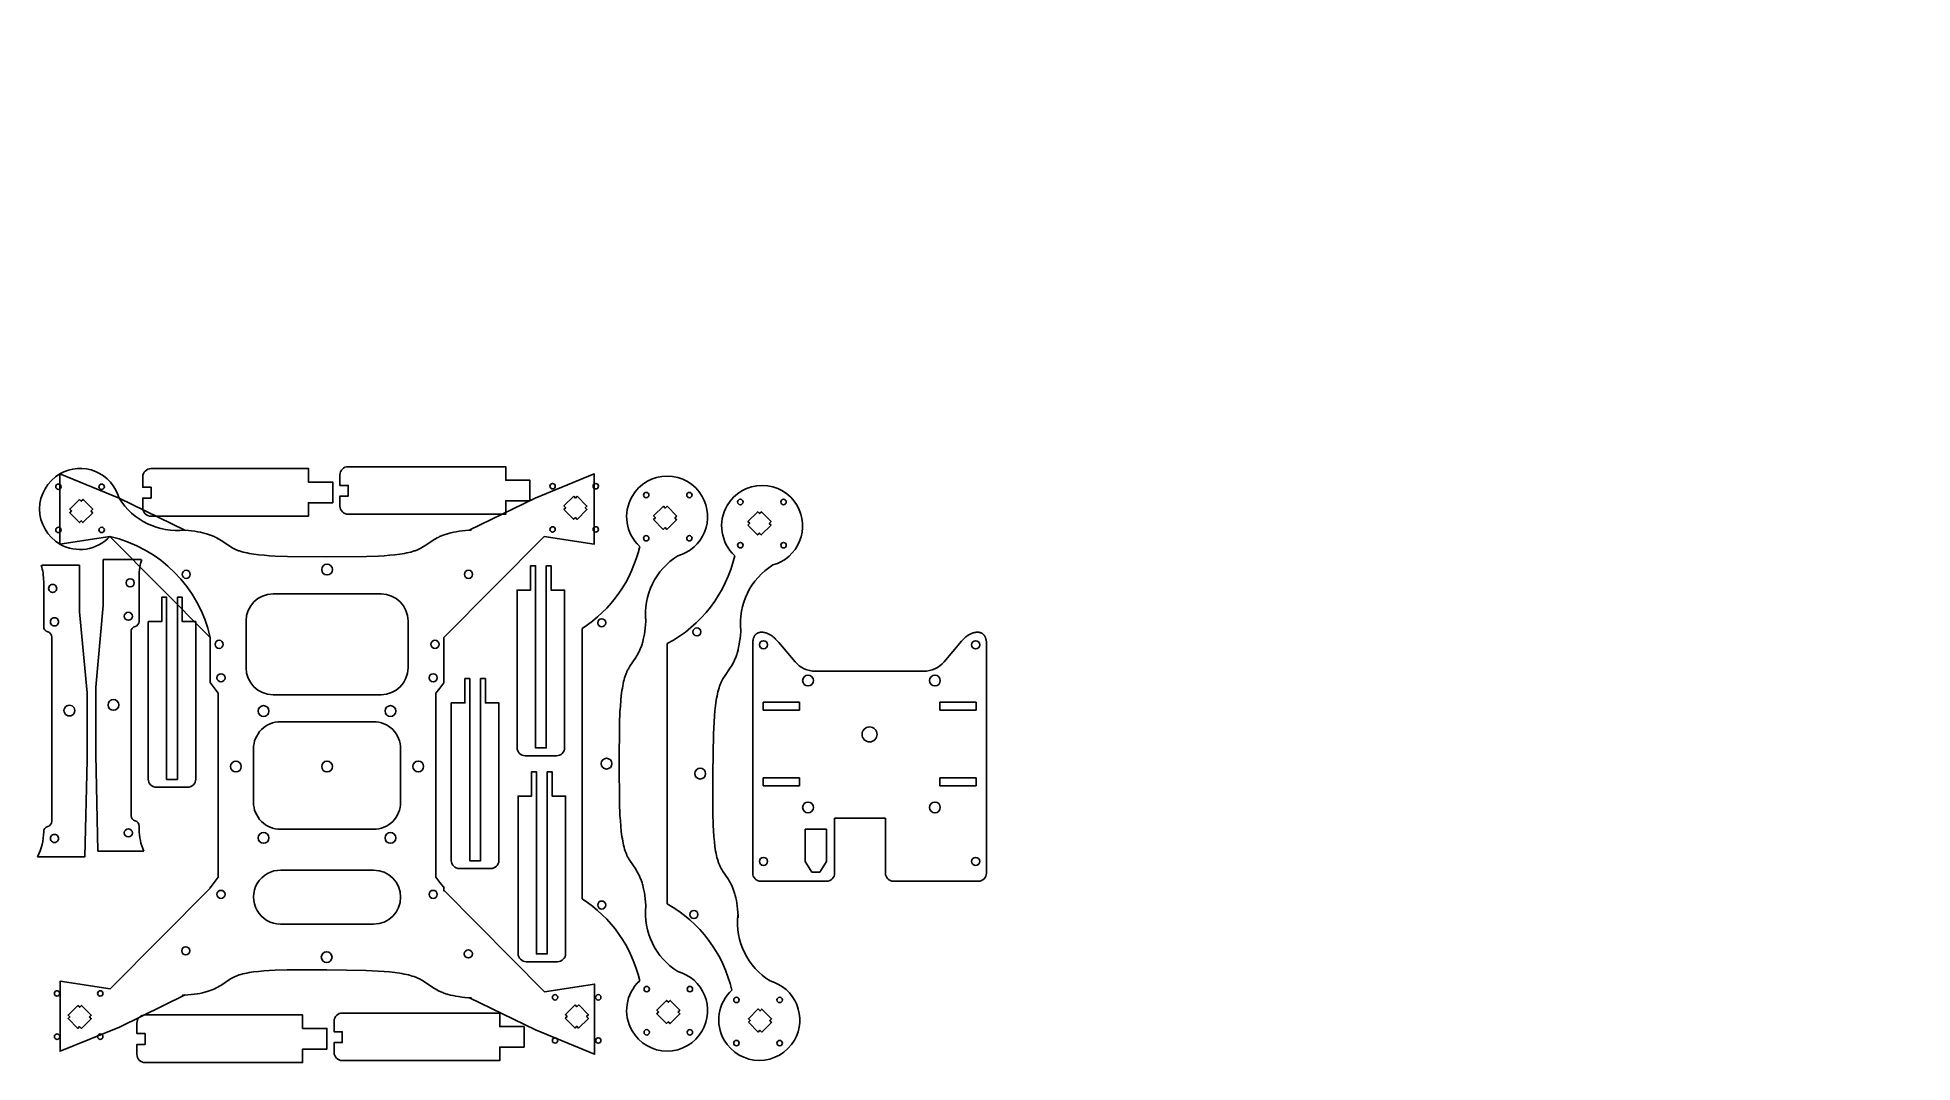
# Model space of a CAD drawing. Header units: millimetres. Extents: x 3 to 698, y 58 to 437.
import ezdxf

# ---------------------------------------------------------------- set-up
doc = ezdxf.new("R2010")
doc.units = ezdxf.units.MM
doc.layers.add('CORTES_INTERIORES', color=1, linetype='Continuous')
doc.layers.add('FRAME', color=7, linetype='Continuous')

msp = doc.modelspace()

# ---------------------------------------------------------------- linework, layer by layer
at = {"layer": 'CORTES_INTERIORES'}
for p, q in [((90.66, 231.11), (130.66, 231.11)), ((80.66, 221.11), (80.66, 203.79)), ((140.66, 203.79), (140.66, 221.11)), ((110.66, 193.79), (90.66, 193.79)), ((110.66, 193.79), (130.66, 193.79)), ((272.16, 191.08), (285.59, 191.08)), ((272.16, 188.08), (272.16, 191.08)), ((272.16, 188.08), (285.59, 188.08)), ((285.59, 191.08), (285.59, 188.08)), ((337.59, 191.08), (351.01, 191.08)), ((337.59, 191.08), (337.59, 188.08)), ((337.59, 188.08), (351.01, 188.08)), ((351.01, 188.08), (351.01, 191.08)), ((272.16, 160.06), (272.16, 163.06)), ((272.16, 163.06), (285.59, 163.06)), ((272.16, 160.06), (285.59, 160.06)), ((285.59, 163.06), (285.59, 160.06)), ((337.59, 160.07), (337.59, 163.07)), ((351.01, 163.07), (337.59, 163.07)), ((337.59, 163.07), (337.59, 160.07)), ((337.59, 160.07), (351.01, 160.07)), ((351.01, 160.07), (351.01, 163.07)), ((295.67, 144.03), (287.67, 144.03)), ((287.67, 144.03), (287.67, 132.03)), ((295.67, 144.03), (295.67, 132.03)), ((287.67, 132.03), (290.17, 128.03)), ((293.17, 128.03), (295.67, 132.03)), ((93.58, 128.82), (127.91, 128.82)), ((290.17, 128.03), (293.17, 128.03)), ((93.41, 108.82), (127.91, 108.82))]:
    msp.add_line(p, q, dxfattribs=at)
for points in [[(18.97, 266.14), (19.64, 265.46), (20.31, 266.13), (23.9, 262.5), (23.22, 261.83), (23.89, 261.16), (20.26, 257.57), (19.59, 258.25), (18.92, 257.58), (15.33, 261.21), (16.01, 261.88), (15.34, 262.55)], [(202, 267.33), (202.66, 266.65), (203.34, 267.32), (206.92, 263.69), (206.25, 263.02), (206.92, 262.35), (203.29, 258.76), (202.62, 259.44), (201.94, 258.77), (198.36, 262.4), (199.04, 263.07), (198.37, 263.74)], [(240.14, 259.97), (239.47, 259.3), (240.13, 258.62), (236.51, 255.04), (235.84, 255.71), (235.16, 255.05), (231.58, 258.67), (232.25, 259.34), (231.59, 260.02), (235.21, 263.6), (235.88, 262.93), (236.56, 263.59)], [(266.54, 256.62), (267.22, 257.29), (266.55, 257.96), (270.18, 261.55), (270.84, 260.87), (271.52, 261.54), (275.1, 257.91), (274.43, 257.24), (275.1, 256.57), (271.47, 252.98), (270.8, 253.66), (270.12, 252.99)], [(18.38, 78.73), (19.05, 78.06), (19.73, 78.73), (23.31, 75.1), (22.63, 74.43), (23.3, 73.75), (19.67, 70.17), (19.01, 70.85), (18.33, 70.18), (14.75, 73.81), (15.42, 74.47), (14.75, 75.15)], [(202.54, 78.9), (203.21, 78.22), (203.88, 78.89), (207.47, 75.26), (206.79, 74.59), (207.46, 73.92), (203.83, 70.33), (203.16, 71.01), (202.49, 70.34), (198.9, 73.97), (199.58, 74.64), (198.91, 75.31)], [(241.33, 76.94), (240.66, 76.27), (241.32, 75.59), (237.7, 72.01), (237.03, 72.69), (236.35, 72.02), (232.77, 75.65), (233.44, 76.31), (232.78, 76.99), (236.4, 80.57), (237.07, 79.9), (237.75, 80.57)], [(266.7, 72.46), (267.38, 73.13), (266.71, 73.8), (270.34, 77.39), (271.01, 76.71), (271.68, 77.38), (275.27, 73.75), (274.59, 73.08), (275.26, 72.41), (271.63, 68.82), (270.96, 69.5), (270.29, 68.83)]]:
    msp.add_lwpolyline(points, close=True, dxfattribs=at)
for points in [[(10.52, 233.18, 0.57735), (8.27, 234.48, 0.57735), (8.27, 231.88, 0.57735)], [(11.2, 220.8, 0.57735), (8.95, 222.1, 0.57735), (8.95, 219.5, 0.57735)], [(17.22, 187.92, 0.57735), (14.22, 189.66, 0.57735), (14.22, 186.19, 0.57735)], [(93.41, 183.79, 0.414214), (83.41, 173.79), (83.41, 173.8), (83.41, 153.8), (83.41, 153.97, 0.414214), (93.41, 143.97), (127.91, 143.97, 0.414214), (137.91, 153.97), (137.88, 153.87), (137.88, 173.87), (137.91, 173.79, 0.414214), (127.91, 183.79)], [(11.2, 140.57, 0.57735), (8.95, 141.86, 0.57735), (8.95, 139.27, 0.57735)]]:
    msp.add_lwpolyline(points, format="xyb", close=True, dxfattribs=at)
for centre, radius in [((11.18, 270.84), 1), ((27.18, 270.84), 1), ((194.19, 271.04), 1), ((210.19, 271.04), 1), ((228.85, 267.76), 1), ((244.85, 267.76), 1), ((263.72, 265.19), 1), ((279.72, 265.19), 1), ((11.18, 254.84), 1), ((27.18, 254.84), 1), ((194.19, 255.04), 1), ((210.19, 255.04), 1), ((228.85, 251.76), 1), ((244.85, 251.76), 1), ((263.72, 249.19), 1), ((279.72, 249.19), 1), ((37.73, 235.25), 1.5), ((58.49, 238.39), 1.5), ((110.66, 240.16), 2), ((163.05, 238.39), 1.5), ((37.07, 222.87), 1.5), ((212.39, 220.45), 1.5), ((247.63, 217.07), 1.5), ((70.68, 212.45), 1.5), ((150.63, 212.45), 1.5), ((272.29, 212.3), 1.5), ((350.89, 212.27), 1.5), ((71.36, 200.07), 1.5), ((149.96, 200.07), 1.5), ((288.79, 199.05), 2), ((335.79, 199.05), 2), ((31.54, 190.02), 2), ((87.13, 187.76), 2), ((134.13, 187.76), 2), ((311.59, 179.11), 2.79), ((76.88, 167.19), 2), ((110.66, 167.19), 2), ((144.43, 167.22), 2), ((214.17, 168.27), 2), ((248.85, 164.57), 2), ((288.79, 152.05), 2), ((335.79, 152.05), 2), ((37.07, 142.63), 1.5), ((87.13, 140.76), 2), ((134.13, 140.76), 2), ((272.29, 132.06), 1.5), ((350.89, 132.06), 1.5), ((71.36, 119.84), 1.5), ((149.96, 119.84), 1.5), ((212.39, 115.89), 1.5), ((246.51, 112.4), 1.5), ((58.32, 98.93), 1.5), ((110.5, 96.59), 2), ((162.99, 97.81), 1.5), ((10.66, 83.15), 1), ((26.66, 83.15), 1), ((229.04, 84.75), 1), ((245.04, 84.75), 1), ((195.11, 81.72), 1), ((195.11, 81.72), 0), ((211.11, 81.72), 1), ((211.65, 81.1), 0), ((262.29, 80.74), 1), ((278.29, 80.74), 1), ((229.04, 68.75), 1), ((245.04, 68.75), 1), ((10.66, 67.15), 1), ((26.66, 67.15), 1), ((195.11, 65.72), 1), ((211.11, 65.72), 1), ((212.19, 65.13), 0), ((262.29, 64.74), 1), ((278.29, 64.74), 1)]:
    msp.add_circle(centre, radius, dxfattribs=at)
for centre, start, end in [((90.66, 221.11), 90, 180), ((130.66, 221.11), 0, 90), ((90.66, 203.79), 180, 270), ((130.66, 203.79), 270, 360), ((93.41, 118.82), 89.01347, 270), ((127.91, 118.82), 270, 450)]:
    msp.add_arc(centre, 10, start, end, dxfattribs=at)
at = {"layer": 'FRAME'}
for p, q in [((228.18, 216.22), (228, 215.22)), ((228.35, 217.29), (228.18, 216.22)), ((228.49, 218.43), (228.35, 217.29)), ((228.61, 219.65), (228.49, 218.43)), ((228.71, 220.94), (228.61, 219.65)), ((228.71, 220.94), (228.76, 221.94)), ((228.76, 221.94), (228.71, 220.94)), ((263.76, 215.81), (263.63, 214.6)), ((263.86, 217.11), (263.76, 215.81)), ((263.92, 218.11), (263.86, 217.11)), ((263.9, 217.53), (263.92, 218.11)), ((225.6, 208.6), (225.28, 208.06)), ((225.91, 209.17), (225.6, 208.6)), ((226.21, 209.76), (225.91, 209.17)), ((226.36, 210.08), (226.21, 209.76)), ((226.51, 210.41), (226.36, 210.08)), ((226.65, 210.74), (226.51, 210.41)), ((226.79, 211.09), (226.65, 210.74)), ((226.93, 211.44), (226.79, 211.09)), ((227.07, 211.81), (226.93, 211.44)), ((227.2, 212.19), (227.07, 211.81)), ((227.32, 212.58), (227.2, 212.19)), ((227.45, 212.98), (227.32, 212.58)), ((227.57, 213.41), (227.45, 212.98)), ((227.79, 214.28), (227.57, 213.41)), ((228, 215.22), (227.79, 214.28)), ((262.27, 208.37), (262.14, 207.99)), ((262.4, 208.76), (262.27, 208.37)), ((262.53, 209.16), (262.4, 208.76)), ((262.65, 209.58), (262.53, 209.16)), ((262.89, 210.46), (262.65, 209.58)), ((263.1, 211.39), (262.89, 210.46)), ((263.3, 212.39), (263.1, 211.39)), ((263.47, 213.46), (263.3, 212.39)), ((263.63, 214.6), (263.47, 213.46)), ((268.29, 212.63), (268.29, 127.72)), ((354.89, 127.72), (354.89, 212.52)), ((221.38, 201.61), (221.27, 201.32)), ((221.5, 201.89), (221.38, 201.61)), ((221.62, 202.16), (221.5, 201.89)), ((221.74, 202.42), (221.62, 202.16)), ((221.86, 202.68), (221.74, 202.42)), ((221.99, 202.93), (221.86, 202.68)), ((222.25, 203.42), (221.99, 202.93)), ((222.52, 203.88), (222.25, 203.42)), ((222.8, 204.33), (222.52, 203.88)), ((224.96, 207.54), (222.8, 204.33)), ((225.28, 208.06), (224.96, 207.54)), ((259.99, 203.74), (257.8, 200.55)), ((260.32, 204.26), (259.99, 203.74)), ((260.64, 204.79), (260.32, 204.26)), ((260.96, 205.36), (260.64, 204.79)), ((261.27, 205.95), (260.96, 205.36)), ((261.42, 206.27), (261.27, 205.95)), ((261.57, 206.59), (261.42, 206.27)), ((261.72, 206.93), (261.57, 206.59)), ((261.86, 207.27), (261.72, 206.93)), ((262, 207.62), (261.86, 207.27)), ((262.14, 207.99), (262, 207.62)), ((291.59, 202.52), (331.59, 202.52)), ((219.88, 195.38), (219.64, 193.56)), ((220.02, 196.25), (219.88, 195.38)), ((220.16, 197.08), (220.02, 196.25)), ((220.32, 197.88), (220.16, 197.08)), ((220.49, 198.64), (220.32, 197.88)), ((220.67, 199.37), (220.49, 198.64)), ((220.86, 200.06), (220.67, 199.37)), ((221.06, 200.72), (220.86, 200.06)), ((221.16, 201.02), (221.06, 200.72)), ((221.27, 201.32), (221.16, 201.02)), ((255.44, 194.89), (255.27, 194.12)), ((255.63, 195.61), (255.44, 194.89)), ((255.82, 196.3), (255.63, 195.61)), ((256.03, 196.95), (255.82, 196.3)), ((256.14, 197.26), (256.03, 196.95)), ((256.25, 197.55), (256.14, 197.26)), ((256.37, 197.84), (256.25, 197.55)), ((256.48, 198.12), (256.37, 197.84)), ((256.6, 198.39), (256.48, 198.12)), ((256.73, 198.65), (256.6, 198.39)), ((256.85, 198.91), (256.73, 198.65)), ((256.98, 199.16), (256.85, 198.91)), ((257.25, 199.64), (256.98, 199.16)), ((257.52, 200.11), (257.25, 199.64)), ((257.8, 200.55), (257.52, 200.11)), ((219.28, 189.58), (219.15, 187.45)), ((219.44, 191.62), (219.28, 189.58)), ((219.64, 193.56), (219.44, 191.62)), ((254.33, 187.87), (254.15, 185.83)), ((254.55, 189.8), (254.33, 187.87)), ((254.81, 191.63), (254.55, 189.8)), ((254.95, 192.49), (254.81, 191.63)), ((255.1, 193.32), (254.95, 192.49)), ((255.27, 194.12), (255.1, 193.32)), ((218.97, 182.96), (218.84, 168.34)), ((219.15, 187.45), (218.97, 182.96)), ((254, 183.71), (253.78, 179.22)), ((254.15, 185.83), (254, 183.71)), ((253.78, 179.22), (253.52, 164.6)), ((218.84, 168.34), (218.97, 153.71)), ((253.52, 164.6), (253.52, 149.97)), ((218.97, 153.71), (219.15, 149.22)), ((219.15, 149.22), (219.28, 147.1)), ((219.28, 147.1), (219.44, 145.06)), ((253.52, 149.97), (253.66, 145.48)), ((298.65, 127.72), (298.65, 148.06)), ((298.65, 148.06), (317.45, 148.06)), ((317.45, 148.06), (317.45, 127.72)), ((219.44, 145.06), (219.64, 143.12)), ((219.64, 143.12), (219.88, 141.29)), ((219.88, 141.29), (220.02, 140.43)), ((220.02, 140.43), (220.16, 139.6)), ((220.16, 139.6), (220.32, 138.8)), ((253.66, 145.48), (253.77, 143.35)), ((253.77, 143.35), (253.92, 141.31)), ((253.92, 141.31), (254.1, 139.37)), ((254.1, 139.37), (254.32, 137.54)), ((220.32, 138.8), (220.49, 138.03)), ((220.49, 138.03), (220.67, 137.3)), ((220.67, 137.3), (220.86, 136.61)), ((220.86, 136.61), (221.06, 135.96)), ((221.06, 135.96), (221.16, 135.65)), ((221.16, 135.65), (221.27, 135.36)), ((221.27, 135.36), (221.38, 135.07)), ((221.38, 135.07), (221.5, 134.79)), ((221.5, 134.79), (221.62, 134.52)), ((221.62, 134.52), (221.74, 134.25)), ((221.74, 134.25), (221.86, 133.99)), ((221.86, 133.99), (221.99, 133.75)), ((221.99, 133.75), (222.25, 133.26)), ((222.25, 133.26), (222.52, 132.79)), ((222.52, 132.79), (222.8, 132.34)), ((222.8, 132.34), (224.96, 129.14)), ((254.32, 137.54), (254.45, 136.68)), ((254.45, 136.68), (254.58, 135.84)), ((254.58, 135.84), (254.73, 135.04)), ((254.73, 135.04), (254.89, 134.27)), ((254.89, 134.27), (255.07, 133.55)), ((255.07, 133.55), (255.25, 132.85)), ((255.25, 132.85), (255.45, 132.2)), ((255.45, 132.2), (255.55, 131.89)), ((224.96, 129.14), (225.28, 128.62)), ((225.28, 128.62), (225.6, 128.08)), ((225.6, 128.08), (225.91, 127.51)), ((225.91, 127.51), (226.21, 126.91)), ((226.21, 126.91), (226.36, 126.59)), ((226.36, 126.59), (226.51, 126.27)), ((226.51, 126.27), (226.65, 125.93)), ((226.65, 125.93), (226.79, 125.59)), ((226.79, 125.59), (226.93, 125.23)), ((226.93, 125.23), (227.07, 124.87)), ((255.55, 131.89), (255.66, 131.59)), ((255.66, 131.59), (255.77, 131.3)), ((255.77, 131.3), (255.88, 131.02)), ((255.88, 131.02), (255.99, 130.75)), ((255.99, 130.75), (256.11, 130.48)), ((256.11, 130.48), (256.23, 130.23)), ((256.23, 130.23), (256.36, 129.98)), ((256.36, 129.98), (256.62, 129.49)), ((256.62, 129.49), (256.88, 129.02)), ((256.88, 129.02), (257.16, 128.57)), ((257.16, 128.57), (259.29, 125.34)), ((259.29, 125.34), (259.61, 124.82)), ((227.07, 124.87), (227.2, 124.49)), ((227.2, 124.49), (227.32, 124.1)), ((227.32, 124.1), (227.45, 123.69)), ((227.45, 123.69), (227.57, 123.27)), ((227.57, 123.27), (227.79, 122.39)), ((227.79, 122.39), (228, 121.46)), ((228, 121.46), (228.18, 120.46)), ((228.18, 120.46), (228.35, 119.39)), ((228.35, 119.39), (228.49, 118.25)), ((228.49, 118.25), (228.61, 117.03)), ((259.61, 124.82), (259.92, 124.28)), ((259.92, 124.28), (260.22, 123.7)), ((260.22, 123.7), (260.52, 123.1)), ((260.52, 123.1), (260.67, 122.78)), ((260.67, 122.78), (260.81, 122.46)), ((260.81, 122.46), (260.95, 122.12)), ((260.95, 122.12), (261.09, 121.78)), ((261.09, 121.78), (261.22, 121.42)), ((261.22, 121.42), (261.36, 121.05)), ((261.36, 121.05), (261.48, 120.67)), ((261.48, 120.67), (261.61, 120.28)), ((261.61, 120.28), (261.73, 119.87)), ((261.73, 119.87), (261.84, 119.45)), ((261.84, 119.45), (262.06, 118.57)), ((262.06, 118.57), (262.26, 117.63)), ((271.29, 124.72), (295.65, 124.72)), ((351.89, 124.72), (320.45, 124.72)), ((228.61, 117.03), (228.71, 115.73)), ((228.71, 115.73), (228.75, 115.01)), ((228.75, 115.01), (228.71, 115.61)), ((262.26, 117.63), (262.43, 116.63)), ((262.43, 116.63), (262.59, 115.56)), ((262.59, 115.56), (262.72, 114.42)), ((262.72, 114.42), (262.83, 113.2)), ((262.83, 113.2), (262.92, 111.9)), ((262.95, 111.18), (262.84, 112.15)), ((262.92, 111.9), (262.95, 111.18))]:
    msp.add_line(p, q, dxfattribs=at)
for points in [[(360.48, 437.24)], [(590.86, 349.04)], [(352.93, 328.64)], [(352.93, 327.31)], [(352.93, 327.29)], [(260.8, 314.96)], [(357.29, 314.96)], [(600.61, 226.76)], [(697.85, 226.76)], [(416.86, 215.5)], [(516.91, 215.5)], [(418.52, 93.21)], [(514.87, 93.21)]]:
    msp.add_lwpolyline(points, close=True, dxfattribs=at)
for points in [[(352.87, 327.31, 0.000277)], [(352.93, 327.29, 0.005996)], [(118.44, 278.27, 0.414214), (115.44, 275.27), (115.44, 271.35), (118.48, 271.35), (118.48, 267.35), (115.44, 267.35), (115.44, 263.67, 0.414214), (118.44, 260.67), (176.82, 260.67), (176.81, 260.67), (176.81, 265.67), (185.81, 265.67), (185.81, 273.27), (176.81, 273.27), (176.81, 278.27), (176.82, 278.27)], [(45.42, 277.54, 0.414214), (42.42, 274.54), (42.42, 270.62), (45.45, 270.62), (45.45, 266.62), (42.42, 266.62), (42.42, 262.94, 0.414214), (45.42, 259.94), (103.79, 259.94), (103.78, 259.94), (103.78, 264.94), (112.78, 264.94), (112.78, 272.54), (103.78, 272.54), (103.78, 277.54), (103.79, 277.54)], [(28.76, 236.24, 0.57735), (28.76, 236.24, 0.57735), (28.76, 236.24, 0.57735)], [(43.76, 236.24, 0.067529)], [(181.05, 174.21, 0.414214), (184.05, 171.21), (195.65, 171.21, 0.414214), (198.65, 174.21), (198.65, 232.59), (198.65, 232.58), (193.65, 232.58), (193.65, 241.58), (191.86, 241.58), (191.86, 241.59), (191.86, 174.1), (187.86, 174.1), (187.86, 241.59), (187.86, 241.58), (186.05, 241.58), (186.05, 232.58), (181.05, 232.58), (181.05, 232.59)], [(44.42, 162.54, 0.414214), (47.42, 159.54), (59.02, 159.54, 0.414214), (62.02, 162.54), (62.02, 220.92), (62.03, 220.91), (57.03, 220.91), (57.03, 229.91), (55.24, 229.91), (55.23, 229.92), (55.23, 162.43), (51.23, 162.43), (51.23, 229.92), (51.24, 229.91), (49.43, 229.91), (49.43, 220.91), (44.43, 220.91), (44.42, 220.92)], [(39.79, 226.08, 0.000284)], [(156.68, 132.39, 0.414214), (159.68, 129.39), (171.28, 129.39, 0.414214), (174.28, 132.39), (174.28, 190.77), (174.29, 190.75), (169.29, 190.75), (169.29, 199.75), (167.5, 199.75), (167.49, 199.77), (167.49, 132.28), (163.49, 132.28), (163.49, 199.77), (163.5, 199.75), (161.69, 199.75), (161.69, 190.75), (156.69, 190.75), (156.68, 190.77)], [(181.41, 97.92, 0.414214), (184.41, 94.92), (196.01, 94.92, 0.414214), (199.01, 97.92), (199.01, 156.29), (199.01, 156.28), (194.01, 156.28), (194.01, 165.28), (192.22, 165.28), (192.22, 165.29), (192.22, 97.8), (188.22, 97.8), (188.22, 165.29), (188.22, 165.28), (186.41, 165.28), (186.41, 156.28), (181.41, 156.28), (181.41, 156.29)], [(43.24, 75.17, 0.414214), (40.24, 72.17), (40.24, 68.26), (43.27, 68.26), (43.27, 64.26), (40.24, 64.26), (40.24, 60.57, 0.414214), (43.24, 57.57), (101.61, 57.57), (101.6, 57.57), (101.6, 62.57), (110.6, 62.57), (110.6, 70.17), (101.6, 70.17), (101.6, 75.17), (101.61, 75.17)], [(116.26, 75.9, 0.414214), (113.26, 72.9), (113.26, 68.98), (116.3, 68.98), (116.3, 64.98), (113.26, 64.98), (113.26, 61.3, 0.414214), (116.26, 58.3), (174.64, 58.3), (174.63, 58.3), (174.63, 63.3), (183.63, 63.3), (183.63, 70.9), (174.63, 70.9), (174.63, 75.9), (174.64, 75.9)]]:
    msp.add_lwpolyline(points, format="xyb", close=True, dxfattribs=at)
for points in [[(67.36, 215, 0.289446), (30.21, 252.44, -0.35089), (11.68, 249.61, -0.57735), (11.68, 275.59, -0.49069), (33.64, 266.6, 0.287553), (57.99, 254.7)], [(42, 243.86, 0.076875), (41.06, 237.82)], [(205.11, 218.3, 0.195305), (226.44, 248.72)], [(205.11, 218.3, 0.195305), (226.44, 248.72)], [(236.61, 212.73, 0.217871), (261.63, 245.3)], [(5.7, 235.73, 0.077116), (4.76, 241.79)], [(5.7, 219.02, 0.341999), (7.2, 217.08)], [(8.7, 215.15, 0.341999), (7.2, 217.08)], [(39.55, 219.08, 0.341999), (38.05, 217.14)], [(39.55, 219.08, 0.341999), (41.05, 221.02)], [(7.2, 144.99, 0.341999), (8.7, 146.92)], [(38.07, 148.99, 0.341999), (39.57, 147.06)], [(41.07, 145.12, 0.341999), (39.57, 147.06)], [(3.41, 133.79, 0.120988), (5.7, 143.05)], [(7.2, 144.99, 0.341999), (5.7, 143.05)], [(41.07, 143.95, 0.10455), (42.78, 135.86)], [(226.44, 87.83, 0.195305), (205.11, 118.25)], [(205.11, 118.25, -0.195305), (226.44, 87.83)], [(260.57, 84.37, 0.211468), (236.61, 116.37)]]:
    msp.add_lwpolyline(points, format="xyb", dxfattribs=at)
for points in [[(27.77, 243.9), (41.77, 243.86)], [(27.77, 226.86), (27.77, 243.9)], [(19, 241.84), (5, 241.79)], [(19, 241.84), (19, 224.52)], [(41.05, 221.02), (41.06, 237.82)], [(5.7, 219.02), (5.7, 235.73)], [(19, 224.52), (21.75, 194.52)], [(27.77, 226.86), (25.02, 196.59)], [(38.05, 217.14), (38.07, 148.99)], [(205.11, 218.3), (205.11, 118.25)], [(268.29, 212.52), (268.29, 212.75), (268.3, 212.97), (268.31, 213.19), (268.33, 213.4), (268.35, 213.6), (268.38, 213.8), (268.41, 213.98), (268.44, 214.17), (268.48, 214.34), (268.53, 214.51), (268.58, 214.67), (268.6, 214.75), (268.63, 214.83), (268.66, 214.9), (268.68, 214.98), (268.71, 215.05), (268.74, 215.12), (268.77, 215.19), (268.81, 215.26), (268.84, 215.32), (268.87, 215.39), (268.91, 215.45), (268.95, 215.51), (268.98, 215.57), (269.02, 215.63), (269.06, 215.69), (269.1, 215.75), (269.14, 215.8), (269.18, 215.86), (269.22, 215.91), (269.26, 215.96), (269.3, 216.01), (269.35, 216.05), (269.39, 216.1), (269.44, 216.15), (269.48, 216.19), (269.53, 216.23), (269.58, 216.27), (269.62, 216.31), (269.67, 216.35), (269.72, 216.39), (269.77, 216.42), (269.82, 216.46), (269.87, 216.49), (269.92, 216.52), (269.98, 216.55), (270.03, 216.58), (270.08, 216.61), (270.14, 216.64), (270.19, 216.67), (270.24, 216.69), (270.3, 216.71), (270.36, 216.74), (270.41, 216.76), (270.47, 216.78), (270.52, 216.8), (270.58, 216.82), (270.64, 216.83), (270.7, 216.85), (270.76, 216.86), (270.82, 216.88), (270.88, 216.89), (270.93, 216.9), (271, 216.91), (271.06, 216.92), (271.18, 216.94), (271.3, 216.95), (271.42, 216.96), (271.55, 216.96), (271.67, 216.96), (271.8, 216.96), (271.93, 216.95), (272.06, 216.94), (272.18, 216.93), (272.31, 216.91), (272.44, 216.89), (272.57, 216.87), (272.7, 216.84), (272.83, 216.81), (272.95, 216.78), (273.08, 216.75), (273.21, 216.71), (273.34, 216.67), (273.46, 216.63), (273.59, 216.58), (273.72, 216.54), (273.84, 216.49), (273.96, 216.44), (274.08, 216.38), (274.33, 216.27), (274.56, 216.15), (274.79, 216.02), (275.02, 215.88), (275.24, 215.74), (275.46, 215.58), (275.68, 215.42), (275.9, 215.24), (276.13, 215.05), (276.35, 214.86), (276.57, 214.65), (276.8, 214.42), (277.03, 214.19), (277.52, 213.68), (278.03, 213.11), (283.98, 206.02)], [(354.89, 212.52), (354.89, 212.75), (354.88, 212.97), (354.87, 213.19), (354.85, 213.4), (354.83, 213.6), (354.8, 213.8), (354.77, 213.98), (354.73, 214.17), (354.69, 214.34), (354.65, 214.51), (354.6, 214.67), (354.57, 214.75), (354.55, 214.83), (354.52, 214.9), (354.49, 214.98), (354.46, 215.05), (354.43, 215.12), (354.4, 215.19), (354.37, 215.26), (354.34, 215.32), (354.3, 215.39), (354.27, 215.45), (354.23, 215.51), (354.19, 215.57), (354.16, 215.63), (354.12, 215.69), (354.08, 215.75), (354.04, 215.8), (354, 215.86), (353.96, 215.91), (353.92, 215.96), (353.87, 216.01), (353.83, 216.05), (353.78, 216.1), (353.74, 216.15), (353.69, 216.19), (353.65, 216.23), (353.6, 216.27), (353.55, 216.31), (353.5, 216.35), (353.45, 216.39), (353.4, 216.42), (353.35, 216.46), (353.3, 216.49), (353.25, 216.52), (353.2, 216.55), (353.15, 216.58), (353.09, 216.61), (353.04, 216.64), (352.99, 216.67), (352.93, 216.69), (352.88, 216.71), (352.82, 216.74), (352.76, 216.76), (352.71, 216.78), (352.65, 216.8), (352.59, 216.81), (352.54, 216.83), (352.48, 216.85), (352.42, 216.86), (352.36, 216.88), (352.3, 216.89), (352.24, 216.9), (352.18, 216.91), (352.12, 216.92), (352, 216.94), (351.88, 216.95), (351.75, 216.96), (351.63, 216.96), (351.5, 216.96), (351.38, 216.96), (351.25, 216.95), (351.12, 216.94), (350.99, 216.93), (350.86, 216.91), (350.74, 216.89), (350.61, 216.87), (350.48, 216.84), (350.35, 216.81), (350.22, 216.78), (350.09, 216.74), (349.97, 216.71), (349.84, 216.67), (349.71, 216.62), (349.59, 216.58), (349.46, 216.53), (349.34, 216.48), (349.21, 216.43), (349.09, 216.38), (348.85, 216.26), (348.62, 216.14), (348.38, 216.01), (348.16, 215.87), (347.93, 215.73), (347.71, 215.57), (347.49, 215.4), (347.27, 215.23), (347.05, 215.04), (346.83, 214.84), (346.6, 214.63), (346.37, 214.41), (346.14, 214.17), (345.66, 213.66), (339.18, 206.01)], [(8.7, 215.15), (8.7, 146.92)], [(236.61, 116.37), (236.61, 212.73)], [(21.75, 169.55), (21.75, 194.52)], [(25.02, 171.62), (25.02, 196.59)], [(21.75, 169.55), (21, 133.79), (3.41, 133.79)], [(25.02, 171.62), (25.77, 135.86), (42.77, 135.86)], [(41.07, 143.95), (41.07, 145.12)]]:
    msp.add_lwpolyline(points, dxfattribs=at)
msp.add_polyline3d([(154.08, 121.25, 0), (191.22, 83.8, 0), (209.76, 86.63, 0), (209.76, 60.65, 0), (187.8, 69.64, 0), (163.45, 81.54, 0), (164.03, 81.51, 0), (163.03, 81.57, 0), (161.74, 81.68, 0), (160.52, 81.81, 0), (159.38, 81.97, 0), (158.31, 82.14, 0), (157.31, 82.34, 0), (156.38, 82.55, 0), (155.51, 82.78, 0), (155.08, 82.91, 0), (154.68, 83.03, 0), (154.29, 83.16, 0), (153.91, 83.3, 0), (153.55, 83.44, 0), (153.19, 83.58, 0), (152.85, 83.72, 0), (152.52, 83.87, 0), (152.19, 84.02, 0), (151.88, 84.17, 0), (151.28, 84.48, 0), (150.72, 84.8, 0), (150.18, 85.12, 0), (149.66, 85.44, 0), (146.47, 87.63, 0), (146.03, 87.91, 0), (145.56, 88.19, 0), (145.08, 88.46, 0), (144.83, 88.58, 0), (144.58, 88.71, 0), (144.31, 88.83, 0), (144.04, 88.95, 0), (143.76, 89.07, 0), (143.48, 89.19, 0), (143.18, 89.3, 0), (142.87, 89.4, 0), (142.22, 89.61, 0), (141.53, 89.81, 0), (140.81, 90, 0), (140.04, 90.17, 0), (139.25, 90.34, 0), (138.41, 90.49, 0), (137.55, 90.63, 0), (135.73, 90.89, 0), (133.79, 91.1, 0), (131.75, 91.28, 0), (129.63, 91.43, 0), (125.14, 91.65, 0), (110.52, 91.92, 0), (95.89, 91.92, 0), (91.4, 91.78, 0), (89.27, 91.67, 0), (87.23, 91.52, 0), (85.29, 91.34, 0), (83.46, 91.12, 0), (82.6, 90.99, 0), (81.76, 90.85, 0), (80.96, 90.7, 0), (80.2, 90.54, 0), (79.47, 90.37, 0), (78.78, 90.18, 0), (78.12, 89.99, 0), (77.81, 89.88, 0), (77.51, 89.78, 0), (77.22, 89.67, 0), (76.94, 89.56, 0), (76.67, 89.44, 0), (76.41, 89.32, 0), (76.15, 89.2, 0), (75.9, 89.08, 0), (75.41, 88.82, 0), (74.94, 88.55, 0), (74.49, 88.28, 0), (71.26, 86.15, 0), (70.74, 85.83, 0), (70.2, 85.52, 0), (69.63, 85.21, 0), (69.03, 84.92, 0), (68.71, 84.77, 0), (68.38, 84.63, 0), (68.05, 84.48, 0), (67.7, 84.35, 0), (67.34, 84.21, 0), (66.97, 84.08, 0), (66.59, 83.95, 0), (66.2, 83.83, 0), (65.79, 83.71, 0), (65.37, 83.59, 0), (64.5, 83.38, 0), (63.56, 83.18, 0), (62.55, 83, 0), (61.48, 82.85, 0), (60.34, 82.71, 0), (59.12, 82.6, 0), (57.82, 82.52, 0), (57.1, 82.49, 0), (58.07, 82.6, 0), (33.72, 70.7, 0), (11.76, 61.71, 0), (11.76, 87.69, 0), (30.29, 84.87, 0), (67.44, 122.31, 0), (67.36, 122.44, 0), (67.36, 122.35, 0), (67.36, 122.32, 0), (68.86, 124.26, 0), (70.36, 126.19, 0), (70.36, 194.42, 0), (68.86, 196.35, 0), (67.36, 198.29, 0), (67.36, 215, 0), (30.21, 252.44, 0), (11.68, 249.61, 0), (11.68, 275.59, 0), (33.64, 266.6, 0), (57.99, 254.7, 0), (56.99, 254.75, 0), (57.99, 254.7, 0), (59.29, 254.61, 0), (60.5, 254.49, 0), (61.64, 254.34, 0), (62.71, 254.18, 0), (63.72, 253.99, 0), (64.65, 253.78, 0), (65.53, 253.56, 0), (65.95, 253.44, 0), (66.35, 253.32, 0), (66.75, 253.19, 0), (67.12, 253.06, 0), (67.49, 252.93, 0), (67.85, 252.79, 0), (68.19, 252.65, 0), (68.53, 252.5, 0), (68.85, 252.36, 0), (69.17, 252.21, 0), (69.77, 251.9, 0), (70.33, 251.59, 0), (70.87, 251.28, 0), (71.39, 250.95, 0), (74.6, 248.79, 0), (75.05, 248.52, 0), (75.52, 248.24, 0), (76.01, 247.98, 0), (76.25, 247.86, 0), (76.51, 247.73, 0), (76.77, 247.61, 0), (77.05, 247.49, 0), (77.32, 247.38, 0), (77.61, 247.27, 0), (77.91, 247.16, 0), (78.22, 247.05, 0), (78.87, 246.85, 0), (79.56, 246.66, 0), (80.29, 246.48, 0), (81.05, 246.31, 0), (81.85, 246.16, 0), (82.69, 246.01, 0), (83.55, 245.88, 0), (85.38, 245.64, 0), (87.31, 245.44, 0), (89.35, 245.27, 0), (91.48, 245.14, 0), (95.97, 244.96, 0), (110.6, 244.83, 0), (125.22, 244.96, 0), (129.71, 245.14, 0), (131.84, 245.27, 0), (133.88, 245.44, 0), (135.81, 245.64, 0), (137.64, 245.88, 0), (138.5, 246.01, 0), (139.34, 246.16, 0), (140.14, 246.31, 0), (140.9, 246.48, 0), (141.63, 246.66, 0), (142.32, 246.85, 0), (142.97, 247.05, 0), (143.28, 247.16, 0), (143.58, 247.27, 0), (143.87, 247.38, 0), (144.15, 247.49, 0), (144.42, 247.61, 0), (144.68, 247.73, 0), (144.94, 247.86, 0), (145.19, 247.98, 0), (145.67, 248.24, 0), (146.14, 248.52, 0), (146.59, 248.79, 0), (149.8, 250.95, 0), (150.32, 251.28, 0), (150.86, 251.59, 0), (151.42, 251.9, 0), (152.02, 252.21, 0), (152.34, 252.36, 0), (152.66, 252.5, 0), (153, 252.65, 0), (153.34, 252.79, 0), (153.7, 252.93, 0), (154.07, 253.06, 0), (154.45, 253.19, 0), (154.84, 253.32, 0), (155.24, 253.44, 0), (155.66, 253.56, 0), (156.54, 253.78, 0), (157.48, 253.99, 0), (158.48, 254.18, 0), (159.55, 254.34, 0), (160.69, 254.49, 0), (161.9, 254.61, 0), (163.2, 254.7, 0), (163.92, 254.74, 0), (163.33, 254.7, 0), (187.67, 266.6, 0), (209.63, 275.59, 0), (209.63, 249.61, 0), (191.1, 252.44, 0), (153.96, 215, 0), (153.95, 215.02, 0), (153.94, 198.22, 0), (153.94, 198.22, 0), (152.44, 196.28, 0), (150.94, 194.34, 0), (150.97, 126.19, 0), (152.47, 124.26, 0), (153.97, 122.32, 0), (153.96, 122.5, 0), (153.96, 121.15, 0)], close=True, dxfattribs=at)
msp.add_polyline3d([(153.96, 215, 0), (191.1, 252.44, 0), (209.63, 249.61, 0), (209.63, 275.59, 0), (187.67, 266.6, 0), (163.33, 254.7, 0)], dxfattribs=at)
for centre in [(264.33, 265.73), (280.31, 266.27), (263.72, 249.19), (134.13, 187.76)]:
    msp.add_circle(centre, 0, dxfattribs=at)
for centre, radius, start, end in [((236.61, 259.75), 15, 30, 150), ((236.61, 259.75), 15, 30, 150), ((271.8, 256.33), 15, 30, 150), ((236.61, 259.75), 15, 150, 227.34192), ((236.61, 259.75), 15, 150, 227.34192), ((236.61, 259.75), 15, -74.54359, 30.00327), ((236.61, 259.75), 15, -74.54359, 30.00327), ((271.8, 256.33), 15, 150, 227.34192), ((271.8, 256.33), 15, -74.54359, 30.00327), ((254.07, 223.63), 25.51, 121.87221, 186.04317), ((254.07, 223.63), 25.51, 121.87221, 186.04317), ((289.26, 220.21), 25.51, 121.87221, 186.04317), ((291.59, 212.52), 10, 220.49556, 270), ((331.59, 212.52), 10, 270, 319.38641), ((271.29, 127.72), 3, 180, 270), ((295.65, 127.72), 3, 270, 360), ((320.45, 127.72), 3, 180, 270), ((351.89, 127.72), 3, 270, 360), ((254.07, 112.92), 25.51, 173.95683, 238.12779), ((254.07, 112.92), 25.51, 173.95683, 238.12779), ((288.2, 109.46), 25.51, 173.95683, 238.12779), ((236.61, 76.8), 15, -30.00327, 74.54359), ((236.61, 76.8), 15, 329.99673, 434.54359), ((236.61, 76.8), 15, 132.65808, 210), ((236.61, 76.8), 15, 132.65808, 210), ((270.74, 73.34), 15, 132.65808, 210), ((270.73, 73.34), 15, -30.00327, 74.54359), ((236.61, 76.8), 15, 210, 330), ((236.61, 76.8), 15, 210, 330), ((270.74, 73.34), 15, 210, 330)]:
    msp.add_arc(centre, radius, start, end, dxfattribs=at)

doc.saveas('drawing.dxf')
